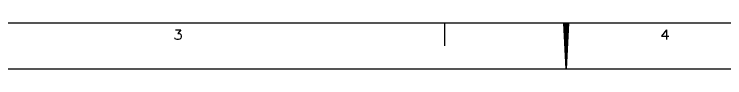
# Model space of a CAD drawing. Header units: millimetres. Extents: x -312439 to 477422, y -331570 to 212570.
# Drawn here: x 348961 to 356694, y 117031 to 117531 of the extents above; entities that cross this region are included whole.
import ezdxf

# ---------------------------------------------------------------- set-up
doc = ezdxf.new("R2010")
doc.units = ezdxf.units.MM
doc.layers.add('FORMATO A1', color=1, linetype='Continuous')

# ---------------------------------------------------------------- blocks, each defined once
blk = doc.blocks.new('A$C2D342850')
at = {"layer": 'FORMATO A1', "color": 2, "linetype": 'Continuous'}
blk.add_line((83100, -58400), (2500, -58400), dxfattribs=at)
at = {"layer": 'FORMATO A1', "color": 1, "linetype": 'Continuous'}
for p, q in [((31500, -58400), (31500, -58900)), ((34150, -59400), (34099.5, -58400)), ((34105, -58400), (34105, -58508.91)), ((34114, -58400), (34114, -58687.13)), ((34123, -58400), (34123, -58865.35)), ((34132, -58400), (34132, -59043.56)), ((34141, -58400), (34141, -59221.78)), ((34150, -58400), (34150, -59400)), ((34200.5, -58400), (34150, -59400)), ((34159, -58400), (34159, -59221.78)), ((34168, -58400), (34168, -59043.56)), ((34177, -58400), (34177, -58865.35)), ((34186, -58400), (34186, -58687.13)), ((34195, -58400), (34195, -58508.91)), ((36331.76, -58543.44), (36331.76, -58760)), ((0, -59400), (84100, -59400))]:
    blk.add_line(p, q, dxfattribs=at)
for points in [[(25649.26, -58543.44), (25762.7, -58543.44), (25700.83, -58625.94), (25731.76, -58625.94), (25752.39, -58636.25), (25762.7, -58646.56), (25773.01, -58677.5), (25773.01, -58698.12), (25762.7, -58729.06), (25742.08, -58749.69), (25711.14, -58760), (25680.2, -58760), (25649.26, -58749.69), (25638.95, -58739.37), (25628.64, -58718.75)], [(36331.76, -58543.44), (36228.64, -58687.81), (36383.33, -58687.81)]]:
    blk.add_lwpolyline(points, dxfattribs=at)

msp = doc.modelspace()

# ---------------------------------------------------------------- linework, layer by layer
at = {"layer": 'FORMATO A1', "color": 2, "linetype": 'Continuous'}
msp.add_line((379442.032, 117531.232, 0), (339142.032, 117531.232, 0), dxfattribs=at)
at = {"layer": 'FORMATO A1', "color": 1, "linetype": 'Continuous'}
msp.add_line((337892.032, 117031.232, 0), (379942.032, 117031.232, 0), dxfattribs=at)

# ---------------------------------------------------------------- block references
at = {"layer": 'FORMATO A1', "xscale": 0.5, "yscale": 0.5, "zscale": 0.5}
msp.add_blockref('A$C2D342850', (337892.032, 146731.232, 0), dxfattribs=at)

doc.saveas('drawing.dxf')
